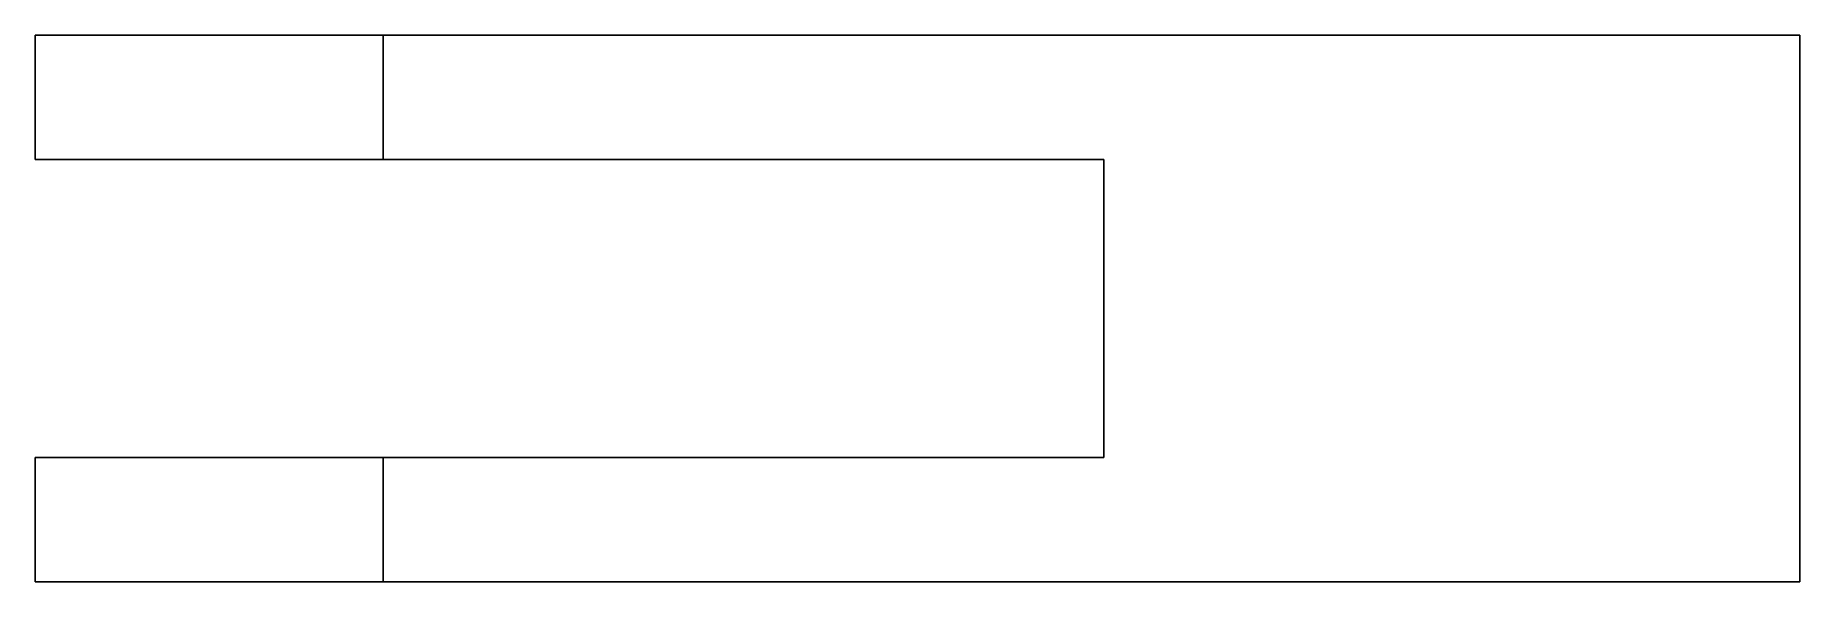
# Model space of a CAD drawing. Header units: metres. Extents: x -23 to 48, y -22 to 0.
import ezdxf

# ---------------------------------------------------------------- set-up
doc = ezdxf.new("R2010")
doc.units = ezdxf.units.M

msp = doc.modelspace()

# ---------------------------------------------------------------- linework, layer by layer
for points in [[(-23, -5), (-23, -4.9), (-23, -4.8), (-23, -4.7), (-23, -4.6), (-23, -4.5), (-23, -4.4), (-23, -4.3), (-23, -4.2), (-23, -4.1), (-23, -4), (-23, -3.9), (-23, -3.8), (-23, -3.7), (-23, -3.6), (-23, -3.5), (-23, -3.4), (-23, -3.3), (-23, -3.2), (-23, -3.1), (-23, -3), (-23, -2.9), (-23, -2.8), (-23, -2.7), (-23, -2.6), (-23, -2.5), (-23, -2.4), (-23, -2.3), (-23, -2.2), (-23, -2.1), (-23, -2), (-23, -1.9), (-23, -1.8), (-23, -1.7), (-23, -1.6), (-23, -1.5), (-23, -1.4), (-23, -1.3), (-23, -1.2), (-23, -1.1), (-23, -1), (-23, -0.9), (-23, -0.8), (-23, -0.7), (-23, -0.6), (-23, -0.5), (-23, -0.4), (-23, -0.3), (-23, -0.2), (-23, -0.1), (-23, 0)], [(-9, 0), (-9.049, 0), (-9.098, 0), (-9.147, 0), (-9.238, 0), (-9.383, 0), (-9.528, 0), (-9.673, 0), (-9.893, 0), (-10.127, 0), (-10.36, 0), (-10.616, 0), (-10.926, 0), (-11.237, 0), (-11.547, 0), (-11.901, 0), (-12.273, 0), (-12.644, 0), (-13.022, 0), (-13.436, 0), (-13.851, 0), (-14.265, 0), (-14.692, 0), (-15.128, 0), (-15.564, 0), (-16, 0), (-16.436, 0), (-16.872, 0), (-17.308, 0), (-17.735, 0), (-18.149, 0), (-18.564, 0), (-18.978, 0), (-19.356, 0), (-19.727, 0), (-20.099, 0), (-20.453, 0), (-20.763, 0), (-21.074, 0), (-21.384, 0), (-21.64, 0), (-21.873, 0), (-22.107, 0), (-22.327, 0), (-22.472, 0), (-22.617, 0), (-22.762, 0), (-22.853, 0), (-22.902, 0), (-22.951, 0), (-23, 0)], [(-9, -5), (-9, -4.9), (-9, -4.8), (-9, -4.7), (-9, -4.6), (-9, -4.5), (-9, -4.4), (-9, -4.3), (-9, -4.2), (-9, -4.1), (-9, -4), (-9, -3.9), (-9, -3.8), (-9, -3.7), (-9, -3.6), (-9, -3.5), (-9, -3.4), (-9, -3.3), (-9, -3.2), (-9, -3.1), (-9, -3), (-9, -2.9), (-9, -2.8), (-9, -2.7), (-9, -2.6), (-9, -2.5), (-9, -2.4), (-9, -2.3), (-9, -2.2), (-9, -2.1), (-9, -2), (-9, -1.9), (-9, -1.8), (-9, -1.7), (-9, -1.6), (-9, -1.5), (-9, -1.4), (-9, -1.3), (-9, -1.2), (-9, -1.1), (-9, -1), (-9, -0.9), (-9, -0.8), (-9, -0.7), (-9, -0.6), (-9, -0.5), (-9, -0.4), (-9, -0.3), (-9, -0.2), (-9, -0.1), (-9, 0)], [(48, 0), (46.86, 0), (45.72, 0), (44.58, 0), (43.44, 0), (42.3, 0), (41.16, 0), (40.02, 0), (38.88, 0), (37.74, 0), (36.6, 0), (35.46, 0), (34.32, 0), (33.18, 0), (32.04, 0), (30.9, 0), (29.76, 0), (28.62, 0), (27.48, 0), (26.34, 0), (25.2, 0), (24.06, 0), (22.92, 0), (21.78, 0), (20.64, 0), (19.5, 0), (18.36, 0), (17.22, 0), (16.08, 0), (14.94, 0), (13.8, 0), (12.66, 0), (11.52, 0), (10.38, 0), (9.24, 0), (8.1, 0), (6.96, 0), (5.82, 0), (4.68, 0), (3.54, 0), (2.4, 0), (1.26, 0), (0.12, 0), (-1.02, 0), (-2.16, 0), (-3.3, 0), (-4.44, 0), (-5.58, 0), (-6.72, 0), (-7.86, 0), (-9, 0)], [(48, -22), (48, -21.56), (48, -21.12), (48, -20.68), (48, -20.24), (48, -19.8), (48, -19.36), (48, -18.92), (48, -18.48), (48, -18.04), (48, -17.6), (48, -17.16), (48, -16.72), (48, -16.28), (48, -15.84), (48, -15.4), (48, -14.96), (48, -14.52), (48, -14.08), (48, -13.64), (48, -13.2), (48, -12.76), (48, -12.32), (48, -11.88), (48, -11.44), (48, -11), (48, -10.56), (48, -10.12), (48, -9.68), (48, -9.24), (48, -8.8), (48, -8.36), (48, -7.92), (48, -7.48), (48, -7.04), (48, -6.6), (48, -6.16), (48, -5.72), (48, -5.28), (48, -4.84), (48, -4.4), (48, -3.96), (48, -3.52), (48, -3.08), (48, -2.64), (48, -2.2), (48, -1.76), (48, -1.32), (48, -0.88), (48, -0.44), (48, 0)], [(-23, -5), (-22.951, -5), (-22.902, -5), (-22.853, -5), (-22.762, -5), (-22.617, -5), (-22.472, -5), (-22.327, -5), (-22.107, -5), (-21.873, -5), (-21.64, -5), (-21.384, -5), (-21.074, -5), (-20.763, -5), (-20.453, -5), (-20.099, -5), (-19.727, -5), (-19.356, -5), (-18.978, -5), (-18.564, -5), (-18.149, -5), (-17.735, -5), (-17.308, -5), (-16.872, -5), (-16.436, -5), (-16, -5), (-15.564, -5), (-15.128, -5), (-14.692, -5), (-14.265, -5), (-13.851, -5), (-13.436, -5), (-13.022, -5), (-12.644, -5), (-12.273, -5), (-11.901, -5), (-11.547, -5), (-11.237, -5), (-10.926, -5), (-10.616, -5), (-10.36, -5), (-10.127, -5), (-9.893, -5), (-9.673, -5), (-9.528, -5), (-9.383, -5), (-9.238, -5), (-9.147, -5), (-9.098, -5), (-9.049, -5), (-9, -5)], [(-9, -5), (-8.42, -5), (-7.84, -5), (-7.26, -5), (-6.68, -5), (-6.1, -5), (-5.52, -5), (-4.94, -5), (-4.36, -5), (-3.78, -5), (-3.2, -5), (-2.62, -5), (-2.04, -5), (-1.46, -5), (-0.88, -5), (-0.3, -5), (0.28, -5), (0.86, -5), (1.44, -5), (2.02, -5), (2.6, -5), (3.18, -5), (3.76, -5), (4.34, -5), (4.92, -5), (5.5, -5), (6.08, -5), (6.66, -5), (7.24, -5), (7.82, -5), (8.4, -5), (8.98, -5), (9.56, -5), (10.14, -5), (10.72, -5), (11.3, -5), (11.88, -5), (12.46, -5), (13.04, -5), (13.62, -5), (14.2, -5), (14.78, -5), (15.36, -5), (15.94, -5), (16.52, -5), (17.1, -5), (17.68, -5), (18.26, -5), (18.84, -5), (19.42, -5), (20, -5)], [(20, -5), (20, -5.24), (20, -5.48), (20, -5.72), (20, -5.96), (20, -6.2), (20, -6.44), (20, -6.68), (20, -6.92), (20, -7.16), (20, -7.4), (20, -7.64), (20, -7.88), (20, -8.12), (20, -8.36), (20, -8.6), (20, -8.84), (20, -9.08), (20, -9.32), (20, -9.56), (20, -9.8), (20, -10.04), (20, -10.28), (20, -10.52), (20, -10.76), (20, -11), (20, -11.24), (20, -11.48), (20, -11.72), (20, -11.96), (20, -12.2), (20, -12.44), (20, -12.68), (20, -12.92), (20, -13.16), (20, -13.4), (20, -13.64), (20, -13.88), (20, -14.12), (20, -14.36), (20, -14.6), (20, -14.84), (20, -15.08), (20, -15.32), (20, -15.56), (20, -15.8), (20, -16.04), (20, -16.28), (20, -16.52), (20, -16.76), (20, -17)], [(-9, -17), (-9.049, -17), (-9.098, -17), (-9.147, -17), (-9.238, -17), (-9.383, -17), (-9.528, -17), (-9.673, -17), (-9.893, -17), (-10.127, -17), (-10.36, -17), (-10.616, -17), (-10.926, -17), (-11.237, -17), (-11.547, -17), (-11.901, -17), (-12.273, -17), (-12.644, -17), (-13.022, -17), (-13.436, -17), (-13.851, -17), (-14.265, -17), (-14.692, -17), (-15.128, -17), (-15.564, -17), (-16, -17), (-16.436, -17), (-16.872, -17), (-17.308, -17), (-17.735, -17), (-18.149, -17), (-18.564, -17), (-18.978, -17), (-19.356, -17), (-19.727, -17), (-20.099, -17), (-20.453, -17), (-20.763, -17), (-21.074, -17), (-21.384, -17), (-21.64, -17), (-21.873, -17), (-22.107, -17), (-22.327, -17), (-22.472, -17), (-22.617, -17), (-22.762, -17), (-22.853, -17), (-22.902, -17), (-22.951, -17), (-23, -17)], [(-23, -22), (-23, -21.9), (-23, -21.8), (-23, -21.7), (-23, -21.6), (-23, -21.5), (-23, -21.4), (-23, -21.3), (-23, -21.2), (-23, -21.1), (-23, -21), (-23, -20.9), (-23, -20.8), (-23, -20.7), (-23, -20.6), (-23, -20.5), (-23, -20.4), (-23, -20.3), (-23, -20.2), (-23, -20.1), (-23, -20), (-23, -19.9), (-23, -19.8), (-23, -19.7), (-23, -19.6), (-23, -19.5), (-23, -19.4), (-23, -19.3), (-23, -19.2), (-23, -19.1), (-23, -19), (-23, -18.9), (-23, -18.8), (-23, -18.7), (-23, -18.6), (-23, -18.5), (-23, -18.4), (-23, -18.3), (-23, -18.2), (-23, -18.1), (-23, -18), (-23, -17.9), (-23, -17.8), (-23, -17.7), (-23, -17.6), (-23, -17.5), (-23, -17.4), (-23, -17.3), (-23, -17.2), (-23, -17.1), (-23, -17)], [(20, -17), (19.42, -17), (18.84, -17), (18.26, -17), (17.68, -17), (17.1, -17), (16.52, -17), (15.94, -17), (15.36, -17), (14.78, -17), (14.2, -17), (13.62, -17), (13.04, -17), (12.46, -17), (11.88, -17), (11.3, -17), (10.72, -17), (10.14, -17), (9.56, -17), (8.98, -17), (8.4, -17), (7.82, -17), (7.24, -17), (6.66, -17), (6.08, -17), (5.5, -17), (4.92, -17), (4.34, -17), (3.76, -17), (3.18, -17), (2.6, -17), (2.02, -17), (1.44, -17), (0.86, -17), (0.28, -17), (-0.3, -17), (-0.88, -17), (-1.46, -17), (-2.04, -17), (-2.62, -17), (-3.2, -17), (-3.78, -17), (-4.36, -17), (-4.94, -17), (-5.52, -17), (-6.1, -17), (-6.68, -17), (-7.26, -17), (-7.84, -17), (-8.42, -17), (-9, -17)], [(-9, -22), (-9, -21.9), (-9, -21.8), (-9, -21.7), (-9, -21.6), (-9, -21.5), (-9, -21.4), (-9, -21.3), (-9, -21.2), (-9, -21.1), (-9, -21), (-9, -20.9), (-9, -20.8), (-9, -20.7), (-9, -20.6), (-9, -20.5), (-9, -20.4), (-9, -20.3), (-9, -20.2), (-9, -20.1), (-9, -20), (-9, -19.9), (-9, -19.8), (-9, -19.7), (-9, -19.6), (-9, -19.5), (-9, -19.4), (-9, -19.3), (-9, -19.2), (-9, -19.1), (-9, -19), (-9, -18.9), (-9, -18.8), (-9, -18.7), (-9, -18.6), (-9, -18.5), (-9, -18.4), (-9, -18.3), (-9, -18.2), (-9, -18.1), (-9, -18), (-9, -17.9), (-9, -17.8), (-9, -17.7), (-9, -17.6), (-9, -17.5), (-9, -17.4), (-9, -17.3), (-9, -17.2), (-9, -17.1), (-9, -17)], [(-9, -22), (-9.049, -22), (-9.098, -22), (-9.147, -22), (-9.238, -22), (-9.383, -22), (-9.528, -22), (-9.673, -22), (-9.893, -22), (-10.127, -22), (-10.36, -22), (-10.616, -22), (-10.926, -22), (-11.237, -22), (-11.547, -22), (-11.901, -22), (-12.273, -22), (-12.644, -22), (-13.022, -22), (-13.436, -22), (-13.851, -22), (-14.265, -22), (-14.692, -22), (-15.128, -22), (-15.564, -22), (-16, -22), (-16.436, -22), (-16.872, -22), (-17.308, -22), (-17.735, -22), (-18.149, -22), (-18.564, -22), (-18.978, -22), (-19.356, -22), (-19.727, -22), (-20.099, -22), (-20.453, -22), (-20.763, -22), (-21.074, -22), (-21.384, -22), (-21.64, -22), (-21.873, -22), (-22.107, -22), (-22.327, -22), (-22.472, -22), (-22.617, -22), (-22.762, -22), (-22.853, -22), (-22.902, -22), (-22.951, -22), (-23, -22)], [(48, -22), (46.86, -22), (45.72, -22), (44.58, -22), (43.44, -22), (42.3, -22), (41.16, -22), (40.02, -22), (38.88, -22), (37.74, -22), (36.6, -22), (35.46, -22), (34.32, -22), (33.18, -22), (32.04, -22), (30.9, -22), (29.76, -22), (28.62, -22), (27.48, -22), (26.34, -22), (25.2, -22), (24.06, -22), (22.92, -22), (21.78, -22), (20.64, -22), (19.5, -22), (18.36, -22), (17.22, -22), (16.08, -22), (14.94, -22), (13.8, -22), (12.66, -22), (11.52, -22), (10.38, -22), (9.24, -22), (8.1, -22), (6.96, -22), (5.82, -22), (4.68, -22), (3.54, -22), (2.4, -22), (1.26, -22), (0.12, -22), (-1.02, -22), (-2.16, -22), (-3.3, -22), (-4.44, -22), (-5.58, -22), (-6.72, -22), (-7.86, -22), (-9, -22)]]:
    msp.add_lwpolyline(points)

doc.saveas('drawing.dxf')
